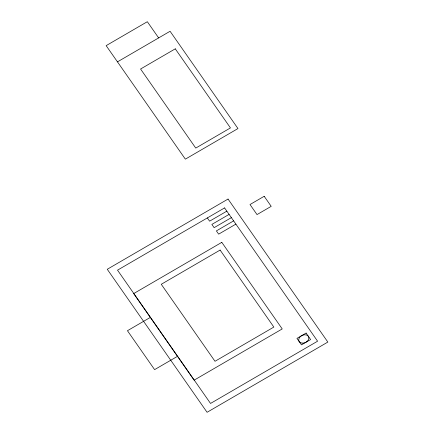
<?xml version="1.0" encoding="UTF-8"?>
<svg xmlns="http://www.w3.org/2000/svg" width="434" height="434" viewBox="0 0 434 434"><rect width="100%" height="100%" fill="white"/><g stroke="black" fill="none" stroke-linecap="round" stroke-linejoin="round"><path stroke-width="0.65" d="M117.468 61.856L170.079 31.264L237.973 128.556L185.361 159.148L106.151 45.641L147.327 21.7L158.643 37.915M226.841 211.157L209.606 221.177L207.338 217.933M229.103 214.396L211.863 224.416L214.13 227.666L231.371 217.64M233.628 220.879L216.392 230.904L218.655 234.148L235.895 224.128M150.321 317.417L127.444 330.719L154.602 369.632L177.479 356.336M175.271 48.836L140.573 69.011L195.756 148.086L230.454 127.916L175.271 48.836M228.045 199.054L107.263 269.281L207.067 412.3L327.849 342.068L228.045 199.054M224.579 207.908L117.522 270.16L210.533 403.446L317.59 341.195L224.579 207.908M264.192 196.287L250.006 204.533L257.02 214.586L271.207 206.34L264.192 196.287M221.801 242.346L133.688 293.579L194.112 380.168L282.225 328.934L221.801 242.346M220.114 250.065L161.264 284.286L214.998 361.289L273.849 327.068L220.114 250.065M306.1 333.062L296.948 338.379L301.478 344.867L310.625 339.545L306.1 333.062M302.156 343.137A5.317 3.922 -24.4 0 0 308.791 337.234A5.317 3.922 -24.4 0 0 300.42 336.518A5.317 3.922 -24.4 0 0 302.156 343.137"/></g></svg>
